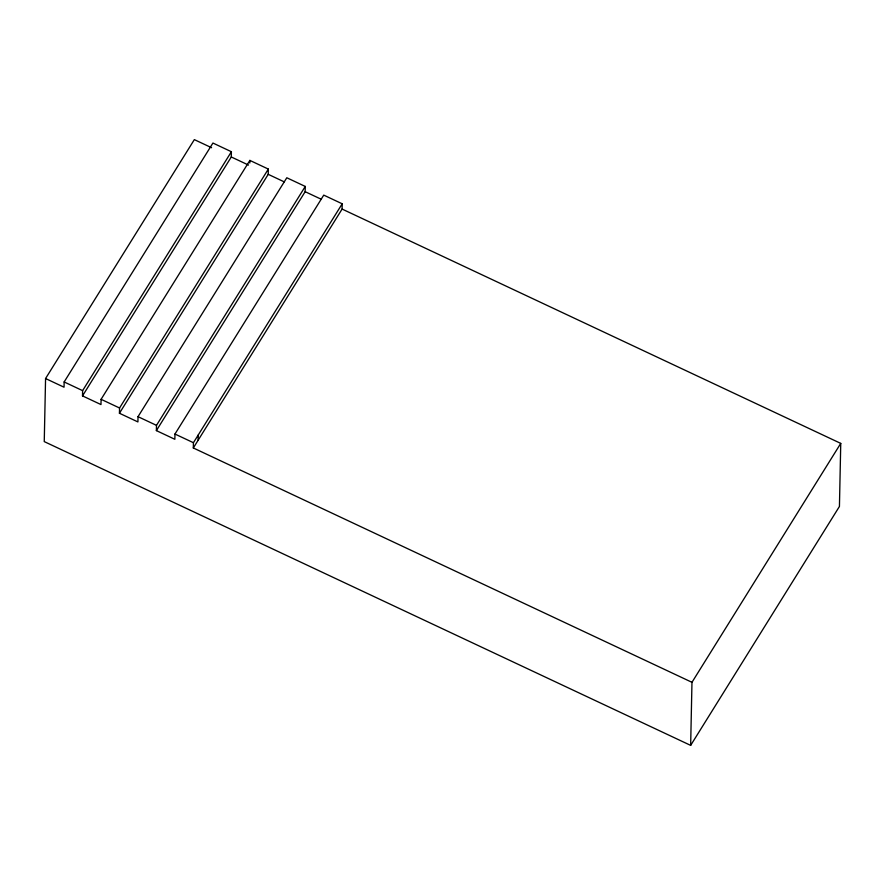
<?xml version="1.0" encoding="UTF-8"?>
<svg xmlns="http://www.w3.org/2000/svg" width="885" height="885" viewBox="0 0 885 885"><rect width="100%" height="100%" fill="white"/><g stroke="black" fill="none" stroke-linecap="round" stroke-linejoin="round"><path stroke-width="1.33" d="M45.566 378.537L44.25 441.604L690.654 745.38L839.434 506.463L840.75 443.396L342.097 209.059L342.207 203.793L323.744 195.12L174.964 434.037L174.854 439.292L156.38 430.608L156.49 425.353L305.27 186.436L286.806 177.763L138.027 416.68L137.916 421.935L119.442 413.251L119.552 407.996L268.332 169.079L249.869 160.406L101.089 399.312L100.978 404.567L82.504 395.894L82.615 390.639L231.394 151.722L212.931 143.038L64.151 381.955L64.041 387.21L45.566 378.537L194.346 139.62L211.592 147.718M690.654 745.38L691.97 682.313L193.317 447.965L193.428 442.71L342.207 203.793M198.118 440.254L198.229 435M82.504 395.894L231.284 156.977L231.394 151.722M249.813 163.028L249.869 160.406M119.442 413.251L268.221 174.334L268.332 169.079M156.38 430.608L305.159 191.691L305.27 186.436M193.317 447.965L342.097 209.059M691.97 682.313L840.75 443.396M231.284 156.977L248.53 165.075M268.221 174.334L284.229 181.856M305.159 191.691L321.166 199.214M64.151 381.955L82.615 390.639M101.089 399.312L119.552 407.996M138.027 416.68L156.49 425.353M174.964 434.037L193.428 442.71"/></g></svg>
